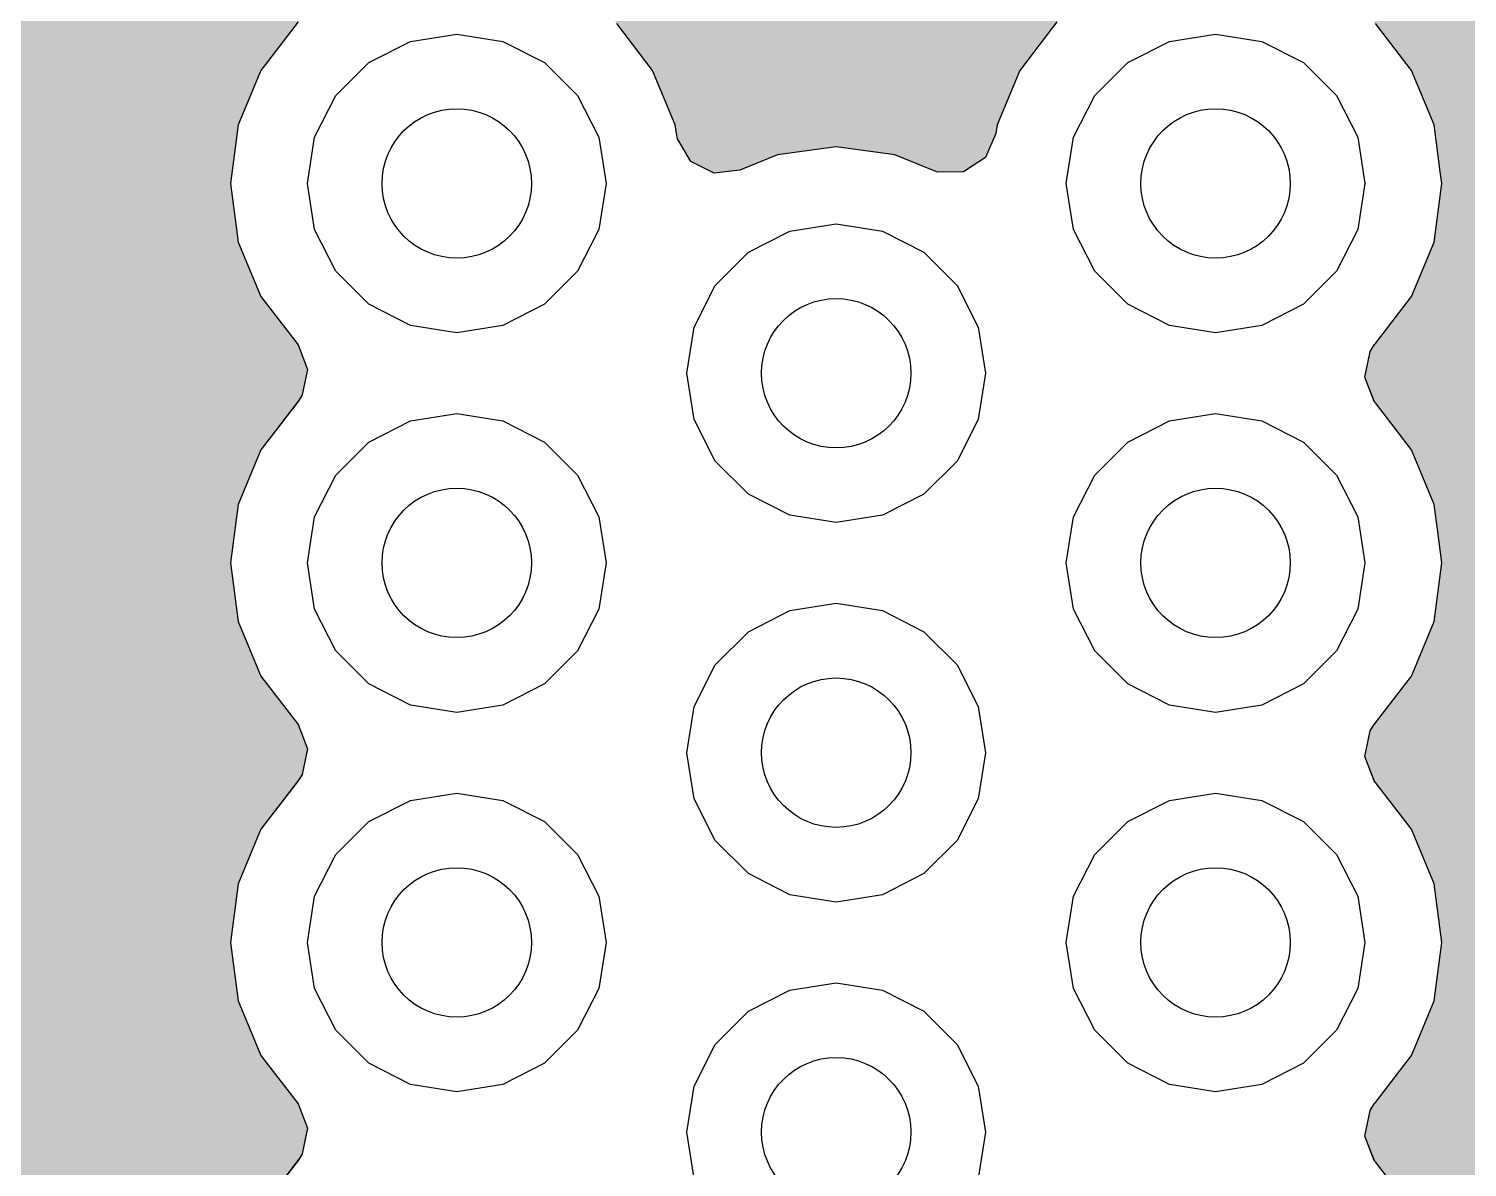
# Model space of a CAD drawing. Header units: millimetres. Extents: x -3894 to -3474, y -291 to 6.
# Drawn here: x -3749.004 to -3745.152, y -98.863 to -95.815 of the extents above; entities that cross this region are included whole.
import ezdxf

# ---------------------------------------------------------------- set-up
doc = ezdxf.new("R2010")
doc.units = ezdxf.units.MM
doc.layers.add('BLACK', color=7, linetype='Continuous')

msp = doc.modelspace()

# ---------------------------------------------------------------- hatches: boundary and pattern name
h = msp.add_hatch(color=256)
h.paths.add_polyline_path([(-3748.4432, -96.3856), (-3748.4432, -96.3856), (-3748.4638, -96.2288), (-3748.4432, -96.072), (-3748.4432, -96.072), (-3748.3827, -95.926), (-3748.2832, -95.7963), (-3748.272, -95.7789), (-3748.258, -95.7105), (-3748.2832, -95.6453), (-3748.3827, -95.5156), (-3748.4432, -95.3696), (-3748.4432, -95.3696), (-3748.4638, -95.2128), (-3748.4432, -95.056), (-3748.4432, -95.056), (-3748.3827, -94.91), (-3748.2864, -94.7845), (-3748.161, -94.6883), (-3748.0149, -94.6278), (-3748.0149, -94.6278), (-3747.8581, -94.6071), (-3747.7014, -94.6278), (-3747.7014, -94.6278), (-3747.6333, -94.656), (-3747.5553, -94.6883), (-3747.4299, -94.7845), (-3747.3336, -94.91), (-3747.2731, -95.056), (-3747.2731, -95.056), (-3747.255, -95.1932), (-3747.2525, -95.2128), (-3747.2731, -95.3696), (-3747.3336, -95.5156), (-3747.4331, -95.6453), (-3747.4443, -95.6627), (-3747.4583, -95.7311), (-3747.4331, -95.7963), (-3747.3336, -95.926), (-3747.2731, -96.072), (-3747.2731, -96.072), (-3747.2701, -96.0951), (-3747.2673, -96.1096), (-3747.2316, -96.1697), (-3747.1691, -96.201), (-3747.0997, -96.1935), (-3746.9989, -96.1518), (-3746.8421, -96.1311), (-3746.6854, -96.1518), (-3746.5846, -96.1935), (-3746.5707, -96.1983), (-3746.5008, -96.1975), (-3746.4425, -96.159), (-3746.4142, -96.0951), (-3746.4112, -96.072), (-3746.3507, -95.926), (-3746.2512, -95.7963), (-3746.24, -95.7789), (-3746.226, -95.7105), (-3746.2512, -95.6453), (-3746.3507, -95.5156), (-3746.4112, -95.3696), (-3746.4112, -95.3696), (-3746.4318, -95.2128), (-3746.4112, -95.056), (-3746.4112, -95.056), (-3746.3507, -94.91), (-3746.2512, -94.7803), (-3746.24, -94.7629), (-3746.226, -94.6945), (-3746.2512, -94.6293), (-3746.3507, -94.4996), (-3746.4112, -94.3536), (-3746.4112, -94.3536), (-3746.4318, -94.1968), (-3746.4112, -94.04), (-3746.4112, -94.04), (-3746.3507, -93.894), (-3746.2544, -93.7685), (-3746.1135, -93.6603), (-3746.0882, -93.6385), (-3746.0622, -93.5736), (-3746.0754, -93.505), (-3746.1201, -93.4582), (-3746.1921, -93.4029), (-3746.2005, -93.397), (-3746.2676, -93.3773), (-3750.7115, -93.3773), (-3750.7838, -93.3579), (-3750.8018, -93.3531), (-3750.8148, -93.3531), (-3750.9288, -93.2873), (-3751.6746, -92.5415), (-3751.6822, -92.5345), (-3751.7461, -92.5062), (-3751.8249, -92.4958), (-3751.971, -92.4353), (-3752.0964, -92.3391), (-3752.1927, -92.2136), (-3752.2198, -92.1483), (-3752.2532, -92.0676), (-3752.2532, -92.0676), (-3752.2738, -91.9108), (-3752.2532, -91.754), (-3752.2532, -91.754), (-3752.1927, -91.608), (-3752.0964, -91.4825), (-3751.9555, -91.3743), (-3751.9302, -91.3525), (-3751.9042, -91.2876), (-3751.9174, -91.219), (-3751.9621, -91.1722), (-3751.9844, -91.155), (-3752.0964, -91.0691), (-3752.1927, -90.9436), (-3752.21, -90.9018), (-3752.2532, -90.7976), (-3752.2532, -90.7976), (-3752.2738, -90.6408), (-3752.2532, -90.484), (-3752.2532, -90.484), (-3752.1927, -90.338), (-3752.0964, -90.2125), (-3751.9555, -90.1043), (-3751.9302, -90.0825), (-3751.9042, -90.0176), (-3751.9174, -89.949), (-3751.9621, -89.9022), (-3752.0964, -89.7991), (-3752.1927, -89.6736), (-3752.2129, -89.6248), (-3752.2532, -89.5276), (-3752.2532, -89.5276), (-3752.2738, -89.3708), (-3752.2532, -89.214), (-3752.2532, -89.214), (-3752.1927, -89.068), (-3752.0964, -88.9425), (-3751.971, -88.8463), (-3751.8249, -88.7858), (-3751.8249, -88.7858), (-3751.6681, -88.7651), (-3751.5114, -88.7858), (-3751.5114, -88.7858), (-3751.3972, -88.833), (-3751.3653, -88.8463), (-3751.2399, -88.9425), (-3751.1436, -89.068), (-3751.0831, -89.214), (-3751.0625, -89.3708), (-3751.0673, -89.4074), (-3751.0655, -89.4499), (-3751.032, -89.5112), (-3749.7813, -90.762), (-3749.7606, -90.7786), (-3749.6936, -90.7983), (-3746.1213, -90.7983), (-3746.0793, -90.791), (-3746.0229, -90.7498), (-3746.0004, -90.7205), (-3745.942, -90.6757), (-3745.875, -90.6243), (-3745.7388, -90.5679), (-3745.6926, -90.5345), (-3745.6635, -90.471), (-3745.6735, -90.4018), (-3745.7192, -90.349), (-3745.7863, -90.3293), (-3748.6795, -90.3293), (-3748.6795, -90.3293), (-3748.7397, -90.3132), (-3748.7698, -90.3051), (-3748.794, -90.2986), (-3748.8968, -90.2393), (-3751.6746, -87.4615), (-3751.6822, -87.4545), (-3751.7461, -87.4262), (-3751.8249, -87.4158), (-3751.971, -87.3553), (-3752.0964, -87.2591), (-3752.1927, -87.1336), (-3752.2532, -86.9876), (-3752.2532, -86.9876), (-3752.2738, -86.8308), (-3752.2532, -86.674), (-3752.2532, -86.674), (-3752.1927, -86.528), (-3752.0964, -86.4025), (-3751.971, -86.3063), (-3752.0964, -86.1428), (-3752.0964, -85.4309), (-3754.8437, -85.3835), (-3754.8591, -86.275), (-3754.8591, -86.2791), (-3754.8499, -86.8308), (-3754.841, -87.3623), (-3754.8408, -87.3664), (-3754.7865, -88.4483), (-3754.7862, -88.4524), (-3754.6957, -89.5318), (-3754.6953, -89.5359), (-3754.5687, -90.6118), (-3754.5682, -90.6158), (-3754.4057, -91.6869), (-3754.405, -91.6909), (-3754.2074, -92.7525), (-3754.2068, -92.7559), (-3754.206, -92.7599), (-3753.9791, -93.7865), (-3753.9722, -93.8176), (-3753.9713, -93.8217), (-3753.7047, -94.8616), (-3753.7023, -94.871), (-3753.7012, -94.8749), (-3753.3974, -95.914), (-3753.3972, -95.9147), (-3753.396, -95.9186), (-3753.0574, -96.9476), (-3753.0561, -96.9515), (-3752.771, -97.7292), (-3752.6833, -97.9686), (-3752.6818, -97.9725), (-3752.2752, -98.9765), (-3752.2736, -98.9803), (-3752.2473, -99.0393), (-3751.8336, -99.9702), (-3751.8319, -99.9739), (-3751.359, -100.9485), (-3751.3572, -100.9521), (-3751.0265, -101.5793), (-3750.852, -101.9104), (-3750.85, -101.914), (-3750.3131, -102.8548), (-3750.311, -102.8584), (-3749.7499, -103.7693), (-3749.7428, -103.7807), (-3749.7406, -103.7842), (-3747.6283, -101.8636), (-3747.7014, -101.8938), (-3747.8059, -101.9076), (-3747.8581, -101.9145), (-3747.9365, -101.9042), (-3748.0149, -101.8938), (-3748.161, -101.8333), (-3748.2864, -101.7371), (-3748.3827, -101.6116), (-3748.4432, -101.4656), (-3748.4432, -101.4656), (-3748.4638, -101.3088), (-3748.4432, -101.152), (-3748.4432, -101.152), (-3748.3827, -101.006), (-3748.2832, -100.8763), (-3748.272, -100.8589), (-3748.258, -100.7905), (-3748.2832, -100.7253), (-3748.3827, -100.5956), (-3748.4432, -100.4496), (-3748.4432, -100.4496), (-3748.4638, -100.2928), (-3748.4432, -100.136), (-3748.4432, -100.136), (-3748.3827, -99.99), (-3748.2832, -99.8603), (-3748.272, -99.8429), (-3748.258, -99.7745), (-3748.2832, -99.7093), (-3748.3827, -99.5796), (-3748.4432, -99.4336), (-3748.4432, -99.4336), (-3748.4638, -99.2768), (-3748.4432, -99.12), (-3748.4432, -99.12), (-3748.3827, -98.974), (-3748.2832, -98.8443), (-3748.272, -98.8269), (-3748.258, -98.7585), (-3748.2832, -98.6933), (-3748.3827, -98.5636), (-3748.4432, -98.4176), (-3748.4432, -98.4176), (-3748.4638, -98.2608), (-3748.4432, -98.104), (-3748.4432, -98.104), (-3748.3827, -97.958), (-3748.2832, -97.8283), (-3748.272, -97.8109), (-3748.258, -97.7425), (-3748.2832, -97.6773), (-3748.3827, -97.5476), (-3748.4432, -97.4016), (-3748.4432, -97.4016), (-3748.4638, -97.2448), (-3748.4432, -97.088), (-3748.4432, -97.088), (-3748.3827, -96.942), (-3748.2832, -96.8123), (-3748.272, -96.7949), (-3748.258, -96.7265), (-3748.2832, -96.6613), (-3748.3827, -96.5316)])
h.paths.add_polyline_path([(-3751.8681, -88.1008, -1), (-3751.4681, -88.1008, -1)], flags=16)
h = msp.add_hatch(color=256)
h.paths.add_polyline_path([(-3739.5234, -95.2925), (-3739.3825, -95.1843), (-3739.3572, -95.1625), (-3739.3312, -95.0976), (-3739.3444, -95.029), (-3739.3891, -94.9822), (-3739.5234, -94.8791), (-3739.6197, -94.7536), (-3739.6399, -94.7048), (-3739.6802, -94.6076), (-3739.6802, -94.6076), (-3739.7008, -94.4508), (-3739.6802, -94.294), (-3739.6802, -94.294), (-3739.6197, -94.148), (-3739.5234, -94.0225), (-3739.3825, -93.9143), (-3739.3572, -93.8925), (-3739.3312, -93.8276), (-3739.3444, -93.759), (-3739.3891, -93.7122), (-3739.5234, -93.6091), (-3739.6197, -93.4836), (-3739.6399, -93.4348), (-3739.6802, -93.3376), (-3739.6802, -93.3376), (-3739.7008, -93.1808), (-3739.6802, -93.024), (-3739.6802, -93.024), (-3739.6197, -92.878), (-3739.5234, -92.7525), (-3739.398, -92.6563), (-3739.2519, -92.5958), (-3739.2519, -92.5958), (-3739.1735, -92.5854), (-3739.1735, -90.3293), (-3741.802, -90.3293), (-3741.8575, -90.3424), (-3741.9087, -90.39), (-3741.9259, -90.4577), (-3741.9039, -90.524), (-3741.8495, -90.5679), (-3741.7435, -90.6118), (-3741.7133, -90.6243), (-3741.5879, -90.7205), (-3741.4916, -90.846), (-3741.4311, -90.992), (-3741.4105, -91.1488), (-3741.4311, -91.3056), (-3741.4916, -91.4516), (-3741.5879, -91.5771), (-3741.7133, -91.6733), (-3741.8594, -91.7338), (-3742.0161, -91.7545), (-3742.0527, -91.7497), (-3742.0953, -91.7514), (-3742.1566, -91.7849), (-3742.5509, -92.1793), (-3742.6105, -92.2136), (-3742.6309, -92.2254), (-3742.72, -92.2493), (-3742.72, -92.2493), (-3745.3574, -92.2493), (-3745.3823, -92.2518), (-3745.444, -92.2846), (-3745.4782, -92.3455), (-3745.474, -92.4153), (-3745.4328, -92.4717), (-3745.4268, -92.4763), (-3745.3979, -92.4985), (-3745.3016, -92.624), (-3745.2411, -92.77), (-3745.2205, -92.9268), (-3745.2411, -93.0836), (-3745.2814, -93.1808), (-3745.3016, -93.2296), (-3745.3979, -93.3551), (-3745.5388, -93.4633), (-3745.5641, -93.4852), (-3745.5901, -93.55), (-3745.5768, -93.6186), (-3745.5322, -93.6654), (-3745.3979, -93.7685), (-3745.3016, -93.894), (-3745.2411, -94.04), (-3745.223, -94.1772), (-3745.2205, -94.1968), (-3745.2411, -94.3536), (-3745.3016, -94.4996), (-3745.4011, -94.6293), (-3745.4123, -94.6467), (-3745.4263, -94.7151), (-3745.4011, -94.7803), (-3745.3016, -94.91), (-3745.2411, -95.056), (-3745.2411, -95.056), (-3745.223, -95.1932), (-3745.2205, -95.2128), (-3745.2411, -95.3696), (-3745.3016, -95.5156), (-3745.4011, -95.6453), (-3745.4123, -95.6627), (-3745.4263, -95.7311), (-3745.4011, -95.7963), (-3745.3016, -95.926), (-3745.2411, -96.072), (-3745.2411, -96.072), (-3745.2246, -96.1975), (-3745.2205, -96.2288), (-3745.2411, -96.3856), (-3745.3016, -96.5316), (-3745.4011, -96.6613), (-3745.4123, -96.6787), (-3745.4263, -96.7471), (-3745.4011, -96.8123), (-3745.3016, -96.942), (-3745.2411, -97.088), (-3745.2314, -97.1619), (-3745.2205, -97.2448), (-3745.2411, -97.4016), (-3745.3016, -97.5476), (-3745.4011, -97.6773), (-3745.4123, -97.6947), (-3745.4263, -97.7631), (-3745.4011, -97.8283), (-3745.3016, -97.958), (-3745.2411, -98.104), (-3745.2205, -98.2608), (-3745.2411, -98.4176), (-3745.3016, -98.5636), (-3745.4011, -98.6933), (-3745.4123, -98.7107), (-3745.4263, -98.7791), (-3745.4011, -98.8443), (-3745.3016, -98.974), (-3745.2411, -99.12), (-3745.223, -99.2572), (-3745.2205, -99.2768), (-3745.2411, -99.4336), (-3745.3016, -99.5796), (-3745.4011, -99.7093), (-3745.4123, -99.7267), (-3745.4263, -99.7951), (-3745.4011, -99.8603), (-3745.3016, -99.99), (-3745.2411, -100.136), (-3745.223, -100.2732), (-3745.2205, -100.2928), (-3745.2411, -100.4496), (-3745.3016, -100.5956), (-3745.4011, -100.7253), (-3745.4123, -100.7427), (-3745.4263, -100.8111), (-3745.4011, -100.8763), (-3745.3016, -101.006), (-3745.2411, -101.152), (-3745.2411, -101.152), (-3745.2205, -101.3088), (-3745.2251, -101.3441), (-3745.2411, -101.4656), (-3745.3016, -101.6116), (-3745.3979, -101.7371), (-3745.5233, -101.8333), (-3745.6694, -101.8938), (-3745.7739, -101.9076), (-3745.8261, -101.9145), (-3745.9045, -101.9042), (-3745.9829, -101.8938), (-3746.129, -101.8333), (-3746.2544, -101.7371), (-3746.3507, -101.6116), (-3746.4112, -101.4656), (-3746.4142, -101.4425), (-3746.417, -101.428), (-3746.4527, -101.3679), (-3746.5152, -101.3366), (-3746.5846, -101.3441), (-3746.6854, -101.3858), (-3746.7899, -101.3996), (-3746.8421, -101.4065), (-3746.9205, -101.3962), (-3746.9989, -101.3858), (-3747.0997, -101.3441), (-3747.1136, -101.3393), (-3747.1835, -101.3401), (-3747.2418, -101.3786), (-3747.2701, -101.4425), (-3747.2731, -101.4656), (-3747.3336, -101.6116), (-3747.4299, -101.7371), (-3747.5553, -101.8333), (-3747.6283, -101.8636), (-3739.3468, -103.1675), (-3739.069, -101.403), (-3739.0951, -101.4065), (-3739.1735, -101.3962), (-3739.2519, -101.3858), (-3739.398, -101.3253), (-3739.5234, -101.2291), (-3739.6197, -101.1036), (-3739.6399, -101.0548), (-3739.6802, -100.9576), (-3739.6802, -100.9576), (-3739.7008, -100.8008), (-3739.6802, -100.644), (-3739.6802, -100.644), (-3739.6197, -100.498), (-3739.5234, -100.3725), (-3739.3825, -100.2643), (-3739.3572, -100.2425), (-3739.3312, -100.1776), (-3739.3444, -100.109), (-3739.3891, -100.0622), (-3739.5234, -99.9591), (-3739.6197, -99.8336), (-3739.6399, -99.7848), (-3739.6802, -99.6876), (-3739.6802, -99.6876), (-3739.7008, -99.5308), (-3739.6802, -99.374), (-3739.6802, -99.374), (-3739.6197, -99.228), (-3739.5234, -99.1025), (-3739.3825, -98.9943), (-3739.3572, -98.9725), (-3739.3312, -98.9076), (-3739.3444, -98.839), (-3739.3891, -98.7922), (-3739.5234, -98.6891), (-3739.6197, -98.5636), (-3739.6399, -98.5148), (-3739.6802, -98.4176), (-3739.6802, -98.4176), (-3739.7008, -98.2608), (-3739.6802, -98.104), (-3739.6802, -98.104), (-3739.6197, -97.958), (-3739.5234, -97.8325), (-3739.3825, -97.7243), (-3739.3572, -97.7025), (-3739.3312, -97.6376), (-3739.3444, -97.569), (-3739.3891, -97.5222), (-3739.5234, -97.4191), (-3739.6197, -97.2936), (-3739.6399, -97.2448), (-3739.6802, -97.1476), (-3739.6802, -97.1476), (-3739.7008, -96.9908), (-3739.6802, -96.834), (-3739.6802, -96.834), (-3739.6197, -96.688), (-3739.5234, -96.5625), (-3739.3825, -96.4543), (-3739.3572, -96.4325), (-3739.3312, -96.3676), (-3739.3444, -96.299), (-3739.3891, -96.2522), (-3739.5234, -96.1491), (-3739.6197, -96.0236), (-3739.6399, -95.9748), (-3739.6802, -95.8776), (-3739.6802, -95.8776), (-3739.7008, -95.7208), (-3739.6802, -95.564), (-3739.6802, -95.564), (-3739.6197, -95.418)])
h.paths.add_polyline_path([(-3736.3484, -96.5625), (-3736.2075, -96.4543), (-3736.1822, -96.4325), (-3736.1562, -96.3676), (-3736.1694, -96.299), (-3736.2141, -96.2522), (-3736.3484, -96.1491), (-3736.4447, -96.0236), (-3736.4649, -95.9748), (-3736.5052, -95.8776), (-3736.5052, -95.8776), (-3736.5258, -95.7208), (-3736.5052, -95.564), (-3736.5052, -95.564), (-3736.4447, -95.418), (-3736.3484, -95.2925), (-3736.2075, -95.1843), (-3736.1822, -95.1625), (-3736.1562, -95.0976), (-3736.1694, -95.029), (-3736.2141, -94.9822), (-3736.3484, -94.8791), (-3736.4447, -94.7536), (-3736.4649, -94.7048), (-3736.5052, -94.6076), (-3736.5052, -94.6076), (-3736.5258, -94.4508), (-3736.5052, -94.294), (-3736.5052, -94.294), (-3736.4447, -94.148), (-3736.3484, -94.0225), (-3736.223, -93.9263), (-3736.0769, -93.8658), (-3736.0769, -93.8658), (-3736.0769, -90.3293), (-3739.1735, -90.3293), (-3739.1735, -92.5854), (-3739.0951, -92.5751), (-3738.9384, -92.5958), (-3738.9384, -92.5958), (-3738.8703, -92.624), (-3738.7923, -92.6563), (-3738.6669, -92.7525), (-3738.5706, -92.878), (-3738.5101, -93.024), (-3738.4895, -93.1808), (-3738.5101, -93.3376), (-3738.5706, -93.4836), (-3738.6669, -93.6091), (-3738.8078, -93.7173), (-3738.8331, -93.7392), (-3738.8591, -93.804), (-3738.8458, -93.8726), (-3738.8012, -93.9194), (-3738.6669, -94.0225), (-3738.5706, -94.148), (-3738.5101, -94.294), (-3738.4971, -94.3927), (-3738.4895, -94.4508), (-3738.5101, -94.6076), (-3738.5706, -94.7536), (-3738.6669, -94.8791), (-3738.8078, -94.9873), (-3738.8331, -95.0092), (-3738.8591, -95.074), (-3738.8458, -95.1426), (-3738.8012, -95.1894), (-3738.6669, -95.2925), (-3738.5706, -95.418), (-3738.5101, -95.564), (-3738.4971, -95.6627), (-3738.4895, -95.7208), (-3738.5101, -95.8776), (-3738.5706, -96.0236), (-3738.6669, -96.1491), (-3738.8078, -96.2573), (-3738.8331, -96.2792), (-3738.8591, -96.344), (-3738.8458, -96.4126), (-3738.8012, -96.4594), (-3738.6669, -96.5625), (-3738.5706, -96.688), (-3738.5101, -96.834), (-3738.5101, -96.834), (-3738.4895, -96.9908), (-3738.4939, -97.0242), (-3738.5101, -97.1476), (-3738.5706, -97.2936), (-3738.6669, -97.4191), (-3738.8078, -97.5273), (-3738.8331, -97.5492), (-3738.8591, -97.614), (-3738.8458, -97.6826), (-3738.8012, -97.7294), (-3738.6669, -97.8325), (-3738.5706, -97.958), (-3738.5101, -98.104), (-3738.4895, -98.2608), (-3738.5101, -98.4176), (-3738.5706, -98.5636), (-3738.6669, -98.6891), (-3738.8078, -98.7973), (-3738.8331, -98.8192), (-3738.8591, -98.884), (-3738.8458, -98.9526), (-3738.8012, -98.9994), (-3738.6669, -99.1025), (-3738.5706, -99.228), (-3738.5101, -99.374), (-3738.4971, -99.4727), (-3738.4895, -99.5308), (-3738.5101, -99.6876), (-3738.5706, -99.8336), (-3738.6669, -99.9591), (-3738.8078, -100.0673), (-3738.8331, -100.0892), (-3738.8591, -100.154), (-3738.8458, -100.2226), (-3738.8012, -100.2694), (-3738.6669, -100.3725), (-3738.5706, -100.498), (-3738.5101, -100.644), (-3738.4961, -100.7505), (-3738.4895, -100.8008), (-3738.5101, -100.9576), (-3738.5706, -101.1036), (-3738.6669, -101.2291), (-3738.7923, -101.3253), (-3738.9384, -101.3858), (-3739.0429, -101.3996), (-3739.069, -101.403), (-3739.3468, -103.1675), (-3735.7458, -103.7345), (-3735.9201, -100.1365), (-3735.9985, -100.1262), (-3736.0769, -100.1158), (-3736.223, -100.0553), (-3736.3484, -99.9591), (-3736.4447, -99.8336), (-3736.4649, -99.7848), (-3736.5052, -99.6876), (-3736.5052, -99.6876), (-3736.5258, -99.5308), (-3736.5052, -99.374), (-3736.5052, -99.374), (-3736.4447, -99.228), (-3736.3484, -99.1025), (-3736.2075, -98.9943), (-3736.1822, -98.9725), (-3736.1562, -98.9076), (-3736.1694, -98.839), (-3736.2141, -98.7922), (-3736.3484, -98.6891), (-3736.4447, -98.5636), (-3736.4649, -98.5148), (-3736.5052, -98.4176), (-3736.5052, -98.4176), (-3736.5258, -98.2608), (-3736.5052, -98.104), (-3736.5052, -98.104), (-3736.4447, -97.958), (-3736.3484, -97.8325), (-3736.2075, -97.7243), (-3736.1822, -97.7025), (-3736.1562, -97.6376), (-3736.1694, -97.569), (-3736.2141, -97.5222), (-3736.3484, -97.4191), (-3736.4447, -97.2936), (-3736.4649, -97.2448), (-3736.5052, -97.1476), (-3736.5052, -97.1476), (-3736.5258, -96.9908), (-3736.5052, -96.834), (-3736.5052, -96.834), (-3736.4447, -96.688)])
h.paths.add_polyline_path([(-3733.2697, -95.418), (-3733.1734, -95.2925), (-3733.0325, -95.1843), (-3733.0072, -95.1625), (-3732.9812, -95.0976), (-3732.9944, -95.029), (-3733.0391, -94.9822), (-3733.1734, -94.8791), (-3733.2697, -94.7536), (-3733.2899, -94.7048), (-3733.3302, -94.6076), (-3733.3302, -94.6076), (-3733.3508, -94.4508), (-3733.3302, -94.294), (-3733.3302, -94.294), (-3733.2697, -94.148), (-3733.1734, -94.0225), (-3733.0325, -93.9143), (-3733.0072, -93.8925), (-3732.9812, -93.8276), (-3732.9944, -93.759), (-3733.0391, -93.7122), (-3733.1734, -93.6091), (-3733.2697, -93.4836), (-3733.2899, -93.4348), (-3733.3302, -93.3376), (-3733.3302, -93.3376), (-3733.3508, -93.1808), (-3733.3302, -93.024), (-3733.3302, -93.024), (-3733.2697, -92.878), (-3733.1734, -92.7525), (-3733.048, -92.6563), (-3732.9019, -92.5958), (-3732.9019, -92.5958), (-3732.7451, -92.5751), (-3732.5884, -92.5958), (-3732.6858, -90.3293), (-3735.407, -90.3293), (-3736.0769, -90.3293), (-3736.0769, -93.8658), (-3735.9201, -93.8451), (-3735.7634, -93.8658), (-3735.7634, -93.8658), (-3735.6247, -93.9232), (-3735.6173, -93.9263), (-3735.4919, -94.0225), (-3735.3956, -94.148), (-3735.3351, -94.294), (-3735.3221, -94.3927), (-3735.3145, -94.4508), (-3735.3351, -94.6076), (-3735.3956, -94.7536), (-3735.4919, -94.8791), (-3735.6328, -94.9873), (-3735.6581, -95.0092), (-3735.6841, -95.074), (-3735.6708, -95.1426), (-3735.6262, -95.1894), (-3735.4919, -95.2925), (-3735.3956, -95.418), (-3735.3351, -95.564), (-3735.3221, -95.6627), (-3735.3145, -95.7208), (-3735.3351, -95.8776), (-3735.3956, -96.0236), (-3735.4919, -96.1491), (-3735.6328, -96.2573), (-3735.6581, -96.2792), (-3735.6841, -96.344), (-3735.6708, -96.4126), (-3735.6262, -96.4594), (-3735.4919, -96.5625), (-3735.3956, -96.688), (-3735.3351, -96.834), (-3735.3351, -96.834), (-3735.3145, -96.9908), (-3735.3189, -97.0242), (-3735.3351, -97.1476), (-3735.3956, -97.2936), (-3735.4919, -97.4191), (-3735.6328, -97.5273), (-3735.6581, -97.5492), (-3735.6841, -97.614), (-3735.6708, -97.6826), (-3735.6262, -97.7294), (-3735.4919, -97.8325), (-3735.3956, -97.958), (-3735.3351, -98.104), (-3735.3145, -98.2608), (-3735.3351, -98.4176), (-3735.3956, -98.5636), (-3735.4919, -98.6891), (-3735.6328, -98.7973), (-3735.6581, -98.8192), (-3735.6841, -98.884), (-3735.6708, -98.9526), (-3735.6262, -98.9994), (-3735.4919, -99.1025), (-3735.3956, -99.228), (-3735.3351, -99.374), (-3735.3221, -99.4727), (-3735.3145, -99.5308), (-3735.3351, -99.6876), (-3735.3956, -99.8336), (-3735.4919, -99.9591), (-3735.6173, -100.0553), (-3735.7634, -100.1158), (-3735.8679, -100.1296), (-3735.9201, -100.1365), (-3735.7458, -103.7345), (-3735.5094, -103.7718), (-3732.1152, -102.2451), (-3732.5153, -101.3556), (-3732.5884, -101.3858), (-3732.6929, -101.3996), (-3732.7451, -101.4065), (-3732.8235, -101.3962), (-3732.9019, -101.3858), (-3733.048, -101.3253), (-3733.1734, -101.2291), (-3733.2697, -101.1036), (-3733.2899, -101.0548), (-3733.3302, -100.9576), (-3733.3302, -100.9576), (-3733.3508, -100.8008), (-3733.3302, -100.644), (-3733.3302, -100.644), (-3733.2697, -100.498), (-3733.1734, -100.3725), (-3733.0325, -100.2643), (-3733.0072, -100.2425), (-3732.9812, -100.1776), (-3732.9944, -100.109), (-3733.0391, -100.0622), (-3733.1734, -99.9591), (-3733.2697, -99.8336), (-3733.2899, -99.7848), (-3733.3302, -99.6876), (-3733.3302, -99.6876), (-3733.3508, -99.5308), (-3733.3302, -99.374), (-3733.3302, -99.374), (-3733.2697, -99.228), (-3733.1734, -99.1025), (-3733.0325, -98.9943), (-3733.0072, -98.9725), (-3732.9812, -98.9076), (-3732.9944, -98.839), (-3733.0391, -98.7922), (-3733.1734, -98.6891), (-3733.2697, -98.5636), (-3733.2899, -98.5148), (-3733.3302, -98.4176), (-3733.3302, -98.4176), (-3733.3508, -98.2608), (-3733.3302, -98.104), (-3733.3302, -98.104), (-3733.2697, -97.958), (-3733.1734, -97.8325), (-3733.0325, -97.7243), (-3733.0072, -97.7025), (-3732.9812, -97.6376), (-3732.9944, -97.569), (-3733.0391, -97.5222), (-3733.1734, -97.4191), (-3733.2697, -97.2936), (-3733.2899, -97.2448), (-3733.3302, -97.1476), (-3733.3302, -97.1476), (-3733.3508, -96.9908), (-3733.3302, -96.834), (-3733.3302, -96.834), (-3733.2697, -96.688), (-3733.1734, -96.5625), (-3733.0325, -96.4543), (-3733.0072, -96.4325), (-3732.9812, -96.3676), (-3732.9944, -96.299), (-3733.0391, -96.2522), (-3733.1734, -96.1491), (-3733.2697, -96.0236), (-3733.2899, -95.9748), (-3733.3302, -95.8776), (-3733.3302, -95.8776), (-3733.3508, -95.7208), (-3733.3302, -95.564), (-3733.3302, -95.564)])
h.paths.add_polyline_path([(-3735.6101, -90.7288, -1), (-3735.2101, -90.7288, -1)], flags=16)

# ---------------------------------------------------------------- linework, layer by layer
at = {"color": 7, "lineweight": 0}
for p, q in [((-3745.4263, -96.7471), (-3745.4115, -96.6748)), ((-3745.4263, -96.7471), (-3745.4115, -96.6748)), ((-3745.4123, -96.6787), (-3745.4263, -96.7471)), ((-3745.4123, -96.6787), (-3745.4263, -96.7471)), ((-3745.4011, -96.6613), (-3745.4123, -96.6787)), ((-3745.4011, -96.6613), (-3745.4123, -96.6787)), ((-3745.4115, -96.6748), (-3745.3979, -96.6571)), ((-3745.4115, -96.6748), (-3745.3979, -96.6571)), ((-3745.3979, -96.6571), (-3745.4011, -96.6613)), ((-3745.3979, -96.6571), (-3745.4011, -96.6613)), ((-3745.3979, -96.6571), (-3745.3979, -96.6571)), ((-3745.3979, -96.6571), (-3745.3979, -96.6571)), ((-3745.4001, -96.8148), (-3745.4263, -96.7471)), ((-3745.4263, -96.7471), (-3745.4011, -96.8123)), ((-3745.4001, -96.8148), (-3745.4263, -96.7471)), ((-3745.4263, -96.7471), (-3745.4011, -96.8123)), ((-3748.272, -96.7949), (-3748.2832, -96.8123)), ((-3748.272, -96.7949), (-3748.2832, -96.8123)), ((-3748.2728, -96.7988), (-3748.272, -96.7949)), ((-3748.2728, -96.7988), (-3748.272, -96.7949)), ((-3748.3827, -96.942), (-3748.2728, -96.7988)), ((-3748.3827, -96.942), (-3748.2728, -96.7988)), ((-3748.2832, -96.8123), (-3748.3827, -96.942)), ((-3748.2832, -96.8123), (-3748.3827, -96.942)), ((-3745.4011, -96.8123), (-3745.3016, -96.942)), ((-3745.4011, -96.8123), (-3745.3016, -96.942)), ((-3745.3979, -96.8165), (-3745.4001, -96.8148)), ((-3745.3979, -96.8165), (-3745.4001, -96.8148)), ((-3745.3016, -96.942), (-3745.3979, -96.8165)), ((-3745.3016, -96.942), (-3745.3979, -96.8165)), ((-3748.4432, -97.088), (-3748.3827, -96.942)), ((-3748.3827, -96.942), (-3748.4432, -97.088)), ((-3748.4432, -97.088), (-3748.3827, -96.942)), ((-3748.3827, -96.942), (-3748.4432, -97.088)), ((-3745.2411, -97.088), (-3745.3016, -96.942)), ((-3745.3016, -96.942), (-3745.2411, -97.088)), ((-3745.2411, -97.088), (-3745.3016, -96.942)), ((-3745.3016, -96.942), (-3745.2411, -97.088)), ((-3748.4638, -97.2448), (-3748.4432, -97.088)), ((-3748.4432, -97.088), (-3748.4638, -97.2448)), ((-3748.4638, -97.2448), (-3748.4432, -97.088)), ((-3748.4432, -97.088), (-3748.4638, -97.2448)), ((-3748.4432, -97.088), (-3748.4432, -97.088)), ((-3748.4432, -97.088), (-3748.4432, -97.088)), ((-3745.2314, -97.1619), (-3745.2411, -97.088)), ((-3745.2411, -97.088), (-3745.2314, -97.1619)), ((-3745.2314, -97.1619), (-3745.2411, -97.088)), ((-3745.2411, -97.088), (-3745.2314, -97.1619)), ((-3745.2205, -97.2448), (-3745.2314, -97.1619)), ((-3745.2314, -97.1619), (-3745.2205, -97.2448)), ((-3745.2205, -97.2448), (-3745.2314, -97.1619)), ((-3745.2314, -97.1619), (-3745.2205, -97.2448)), ((-3748.4432, -97.4016), (-3748.4638, -97.2448)), ((-3748.4638, -97.2448), (-3748.4638, -97.2448)), ((-3748.4638, -97.2448), (-3748.4432, -97.4016)), ((-3748.4432, -97.4016), (-3748.4638, -97.2448)), ((-3748.4638, -97.2448), (-3748.4638, -97.2448)), ((-3748.4638, -97.2448), (-3748.4432, -97.4016)), ((-3745.2411, -97.4016), (-3745.2205, -97.2448)), ((-3745.2205, -97.2448), (-3745.2411, -97.4016)), ((-3745.2411, -97.4016), (-3745.2205, -97.2448)), ((-3745.2205, -97.2448), (-3745.2411, -97.4016)), ((-3748.3827, -97.5476), (-3748.4432, -97.4016)), ((-3748.4432, -97.4016), (-3748.4432, -97.4016)), ((-3748.4432, -97.4016), (-3748.3827, -97.5476)), ((-3748.3827, -97.5476), (-3748.4432, -97.4016)), ((-3748.4432, -97.4016), (-3748.4432, -97.4016)), ((-3748.4432, -97.4016), (-3748.3827, -97.5476)), ((-3745.3016, -97.5476), (-3745.2411, -97.4016)), ((-3745.2411, -97.4016), (-3745.3016, -97.5476)), ((-3745.3016, -97.5476), (-3745.2411, -97.4016)), ((-3745.2411, -97.4016), (-3745.3016, -97.5476)), ((-3748.2832, -97.6773), (-3748.3827, -97.5476)), ((-3748.3827, -97.5476), (-3748.2832, -97.6773)), ((-3748.2832, -97.6773), (-3748.3827, -97.5476)), ((-3748.3827, -97.5476), (-3748.2832, -97.6773)), ((-3745.3016, -97.5476), (-3745.4011, -97.6773)), ((-3745.3016, -97.5476), (-3745.4011, -97.6773)), ((-3745.3979, -97.6731), (-3745.3016, -97.5476)), ((-3745.3979, -97.6731), (-3745.3016, -97.5476)), ((-3748.258, -97.7425), (-3748.2832, -97.6773)), ((-3748.2832, -97.6773), (-3748.258, -97.7425)), ((-3748.258, -97.7425), (-3748.2832, -97.6773)), ((-3748.2832, -97.6773), (-3748.258, -97.7425)), ((-3745.4011, -97.6773), (-3745.4123, -97.6947)), ((-3745.4011, -97.6773), (-3745.4123, -97.6947)), ((-3745.4115, -97.6908), (-3745.4011, -97.6773)), ((-3745.4115, -97.6908), (-3745.4011, -97.6773)), ((-3745.4011, -97.6773), (-3745.3979, -97.6731)), ((-3745.4011, -97.6773), (-3745.3979, -97.6731)), ((-3745.4011, -97.6773), (-3745.4011, -97.6773)), ((-3745.4011, -97.6773), (-3745.4011, -97.6773)), ((-3745.4263, -97.7631), (-3745.4115, -97.6908)), ((-3745.4263, -97.7631), (-3745.4115, -97.6908)), ((-3745.4123, -97.6947), (-3745.4263, -97.7631)), ((-3745.4123, -97.6947), (-3745.4263, -97.7631)), ((-3748.258, -97.7425), (-3748.2728, -97.8148)), ((-3748.258, -97.7425), (-3748.2728, -97.8148)), ((-3748.272, -97.8109), (-3748.258, -97.7425)), ((-3748.272, -97.8109), (-3748.258, -97.7425)), ((-3745.4001, -97.8308), (-3745.4263, -97.7631)), ((-3745.4263, -97.7631), (-3745.4011, -97.8283)), ((-3745.4001, -97.8308), (-3745.4263, -97.7631)), ((-3745.4263, -97.7631), (-3745.4011, -97.8283)), ((-3748.2728, -97.8148), (-3748.3827, -97.958)), ((-3748.2728, -97.8148), (-3748.3827, -97.958)), ((-3748.3827, -97.958), (-3748.2832, -97.8283)), ((-3748.3827, -97.958), (-3748.2832, -97.8283)), ((-3748.2832, -97.8283), (-3748.272, -97.8109)), ((-3748.2832, -97.8283), (-3748.272, -97.8109)), ((-3745.4011, -97.8283), (-3745.3016, -97.958)), ((-3745.4011, -97.8283), (-3745.3016, -97.958)), ((-3745.3979, -97.8325), (-3745.4001, -97.8308)), ((-3745.3979, -97.8325), (-3745.4001, -97.8308)), ((-3745.3016, -97.958), (-3745.3979, -97.8325)), ((-3745.3016, -97.958), (-3745.3979, -97.8325)), ((-3748.4432, -98.104), (-3748.3827, -97.958)), ((-3748.3827, -97.958), (-3748.4432, -98.104)), ((-3748.4432, -98.104), (-3748.3827, -97.958)), ((-3748.3827, -97.958), (-3748.4432, -98.104)), ((-3745.2411, -98.104), (-3745.3016, -97.958)), ((-3745.3016, -97.958), (-3745.2411, -98.104)), ((-3745.2411, -98.104), (-3745.3016, -97.958)), ((-3745.3016, -97.958), (-3745.2411, -98.104)), ((-3748.4638, -98.2608), (-3748.4432, -98.104)), ((-3748.4432, -98.104), (-3748.4638, -98.2608)), ((-3748.4638, -98.2608), (-3748.4432, -98.104)), ((-3748.4432, -98.104), (-3748.4638, -98.2608)), ((-3748.4432, -98.104), (-3748.4432, -98.104)), ((-3748.4432, -98.104), (-3748.4432, -98.104)), ((-3745.2205, -98.2608), (-3745.2411, -98.104)), ((-3745.2411, -98.104), (-3745.2205, -98.2608)), ((-3745.2205, -98.2608), (-3745.2411, -98.104)), ((-3745.2411, -98.104), (-3745.2205, -98.2608)), ((-3748.4432, -98.4176), (-3748.4638, -98.2608)), ((-3748.4638, -98.2608), (-3748.4638, -98.2608)), ((-3748.4638, -98.2608), (-3748.4432, -98.4176)), ((-3748.4432, -98.4176), (-3748.4638, -98.2608)), ((-3748.4638, -98.2608), (-3748.4638, -98.2608)), ((-3748.4638, -98.2608), (-3748.4432, -98.4176)), ((-3745.2411, -98.4176), (-3745.2205, -98.2608)), ((-3745.2205, -98.2608), (-3745.2411, -98.4176)), ((-3745.2411, -98.4176), (-3745.2205, -98.2608)), ((-3745.2205, -98.2608), (-3745.2411, -98.4176)), ((-3748.3827, -98.5636), (-3748.4432, -98.4176)), ((-3748.4432, -98.4176), (-3748.4432, -98.4176)), ((-3748.4432, -98.4176), (-3748.3827, -98.5636)), ((-3748.3827, -98.5636), (-3748.4432, -98.4176)), ((-3748.4432, -98.4176), (-3748.4432, -98.4176)), ((-3748.4432, -98.4176), (-3748.3827, -98.5636)), ((-3745.3016, -98.5636), (-3745.2411, -98.4176)), ((-3745.2411, -98.4176), (-3745.3016, -98.5636)), ((-3745.3016, -98.5636), (-3745.2411, -98.4176)), ((-3745.2411, -98.4176), (-3745.3016, -98.5636)), ((-3748.2832, -98.6933), (-3748.3827, -98.5636)), ((-3748.3827, -98.5636), (-3748.2832, -98.6933)), ((-3748.2832, -98.6933), (-3748.3827, -98.5636)), ((-3748.3827, -98.5636), (-3748.2832, -98.6933)), ((-3745.3016, -98.5636), (-3745.4011, -98.6933)), ((-3745.3016, -98.5636), (-3745.4011, -98.6933)), ((-3745.3979, -98.6891), (-3745.3016, -98.5636)), ((-3745.3979, -98.6891), (-3745.3016, -98.5636)), ((-3748.258, -98.7585), (-3748.2832, -98.6933)), ((-3748.2832, -98.6933), (-3748.258, -98.7585)), ((-3748.258, -98.7585), (-3748.2832, -98.6933)), ((-3748.2832, -98.6933), (-3748.258, -98.7585)), ((-3745.4263, -98.7791), (-3745.4115, -98.7068)), ((-3745.4263, -98.7791), (-3745.4115, -98.7068)), ((-3745.4123, -98.7107), (-3745.4263, -98.7791)), ((-3745.4123, -98.7107), (-3745.4263, -98.7791)), ((-3745.4011, -98.6933), (-3745.4123, -98.7107)), ((-3745.4011, -98.6933), (-3745.4123, -98.7107)), ((-3745.4115, -98.7068), (-3745.4011, -98.6933)), ((-3745.4115, -98.7068), (-3745.4011, -98.6933)), ((-3745.4011, -98.6933), (-3745.3979, -98.6891)), ((-3745.4011, -98.6933), (-3745.3979, -98.6891)), ((-3745.4011, -98.6933), (-3745.4011, -98.6933)), ((-3745.4011, -98.6933), (-3745.4011, -98.6933)), ((-3748.258, -98.7585), (-3748.2728, -98.8308)), ((-3748.258, -98.7585), (-3748.2728, -98.8308)), ((-3748.272, -98.8269), (-3748.258, -98.7585)), ((-3748.272, -98.8269), (-3748.258, -98.7585)), ((-3745.4001, -98.8468), (-3745.4263, -98.7791)), ((-3745.4263, -98.7791), (-3745.4011, -98.8443)), ((-3745.4001, -98.8468), (-3745.4263, -98.7791)), ((-3745.4263, -98.7791), (-3745.4011, -98.8443)), ((-3748.2728, -98.8308), (-3748.3827, -98.974)), ((-3748.2728, -98.8308), (-3748.3827, -98.974)), ((-3748.2832, -98.8443), (-3748.272, -98.8269)), ((-3748.2832, -98.8443), (-3748.272, -98.8269)), ((-3748.3827, -98.974), (-3748.2832, -98.8443)), ((-3748.3827, -98.974), (-3748.2832, -98.8443)), ((-3745.4011, -98.8443), (-3745.3016, -98.974)), ((-3745.4011, -98.8443), (-3745.3016, -98.974)), ((-3745.3979, -98.8485), (-3745.4001, -98.8468)), ((-3745.3979, -98.8485), (-3745.4001, -98.8468)), ((-3745.3016, -98.974), (-3745.3979, -98.8485)), ((-3745.3016, -98.974), (-3745.3979, -98.8485))]:
    msp.add_line(p, q, dxfattribs=at)
msp.add_arc((-3722.3596, -86.2771), 33.5, 180, 229.83471, dxfattribs=at)
at = {"layer": 'BLACK', "linetype": 'Continuous'}
for p, q in [((-3748.2832, -95.7963), (-3748.3827, -95.926)), ((-3747.9818, -95.8484), (-3747.8581, -95.8288)), ((-3747.8581, -95.8288), (-3747.7345, -95.8484)), ((-3747.3336, -95.926), (-3747.4299, -95.8005)), ((-3746.2512, -95.7963), (-3746.3507, -95.926)), ((-3745.9498, -95.8484), (-3745.8261, -95.8288)), ((-3745.8261, -95.8288), (-3745.7025, -95.8484)), ((-3745.3016, -95.926), (-3745.3979, -95.8005)), ((-3748.0933, -95.9052), (-3747.9818, -95.8484)), ((-3747.7345, -95.8484), (-3747.623, -95.9052)), ((-3746.0613, -95.9052), (-3745.9498, -95.8484)), ((-3745.7025, -95.8484), (-3745.591, -95.9052)), ((-3748.1818, -95.9937), (-3748.0933, -95.9052)), ((-3747.623, -95.9052), (-3747.5345, -95.9937)), ((-3746.1498, -95.9937), (-3746.0613, -95.9052)), ((-3745.591, -95.9052), (-3745.5025, -95.9937)), ((-3748.3827, -95.926), (-3748.4432, -96.072)), ((-3747.2731, -96.072), (-3747.3336, -95.926)), ((-3746.3507, -95.926), (-3746.4112, -96.072)), ((-3745.2411, -96.072), (-3745.3016, -95.926)), ((-3748.2386, -96.1052), (-3748.1818, -95.9937)), ((-3747.5345, -95.9937), (-3747.4777, -96.1052)), ((-3746.2066, -96.1052), (-3746.1498, -95.9937)), ((-3745.5025, -95.9937), (-3745.4457, -96.1052)), ((-3748.4432, -96.072), (-3748.4638, -96.2288)), ((-3748.4432, -96.072), (-3748.4432, -96.072)), ((-3747.2701, -96.0951), (-3747.2731, -96.072)), ((-3747.2731, -96.072), (-3747.2731, -96.072)), ((-3747.2731, -96.072), (-3747.2731, -96.072)), ((-3747.2673, -96.1096), (-3747.2701, -96.0951)), ((-3746.4142, -96.0951), (-3746.4425, -96.159)), ((-3746.4112, -96.072), (-3746.4142, -96.0951)), ((-3746.4112, -96.072), (-3746.4112, -96.072)), ((-3745.2246, -96.1975), (-3745.2411, -96.072)), ((-3745.2411, -96.072), (-3745.2411, -96.072)), ((-3748.2581, -96.2288), (-3748.2386, -96.1052)), ((-3747.4777, -96.1052), (-3747.4581, -96.2288)), ((-3747.2316, -96.1697), (-3747.2673, -96.1096)), ((-3746.8421, -96.1311), (-3746.9989, -96.1518)), ((-3746.6854, -96.1518), (-3746.8421, -96.1311)), ((-3746.8421, -96.1311), (-3746.8421, -96.1311)), ((-3746.2261, -96.2288), (-3746.2066, -96.1052)), ((-3745.4457, -96.1052), (-3745.4261, -96.2288)), ((-3747.1691, -96.201), (-3747.2316, -96.1697)), ((-3746.9989, -96.1518), (-3747.0997, -96.1935)), ((-3746.9989, -96.1518), (-3746.9989, -96.1518)), ((-3746.5846, -96.1935), (-3746.6854, -96.1518)), ((-3746.6854, -96.1518), (-3746.6854, -96.1518)), ((-3746.4425, -96.159), (-3746.5008, -96.1975)), ((-3747.0997, -96.1935), (-3747.1691, -96.201)), ((-3746.5707, -96.1983), (-3746.5846, -96.1935)), ((-3746.5008, -96.1975), (-3746.5707, -96.1983)), ((-3745.2205, -96.2288), (-3745.2246, -96.1975)), ((-3748.4638, -96.2288), (-3748.4638, -96.2288)), ((-3748.4638, -96.2288), (-3748.4432, -96.3856)), ((-3748.2386, -96.3524), (-3748.2581, -96.2288)), ((-3747.4581, -96.2288), (-3747.4777, -96.3524)), ((-3746.2066, -96.3524), (-3746.2261, -96.2288)), ((-3745.4261, -96.2288), (-3745.4457, -96.3524)), ((-3745.2411, -96.3856), (-3745.2205, -96.2288)), ((-3748.1818, -96.4639), (-3748.2386, -96.3524)), ((-3747.4777, -96.3524), (-3747.5345, -96.4639)), ((-3747.0773, -96.4132), (-3746.9658, -96.3564)), ((-3746.9658, -96.3564), (-3746.8421, -96.3368)), ((-3746.8421, -96.3368), (-3746.7185, -96.3564)), ((-3746.7185, -96.3564), (-3746.607, -96.4132)), ((-3746.1498, -96.4639), (-3746.2066, -96.3524)), ((-3745.4457, -96.3524), (-3745.5025, -96.4639)), ((-3748.4432, -96.3856), (-3748.4432, -96.3856)), ((-3748.4432, -96.3856), (-3748.3827, -96.5316)), ((-3745.3016, -96.5316), (-3745.2411, -96.3856)), ((-3747.1658, -96.5017), (-3747.0773, -96.4132)), ((-3746.607, -96.4132), (-3746.5185, -96.5017)), ((-3748.0933, -96.5524), (-3748.1818, -96.4639)), ((-3747.5345, -96.4639), (-3747.623, -96.5524)), ((-3746.0613, -96.5524), (-3746.1498, -96.4639)), ((-3745.5025, -96.4639), (-3745.591, -96.5524)), ((-3747.2226, -96.6132), (-3747.1658, -96.5017)), ((-3746.5185, -96.5017), (-3746.4617, -96.6132)), ((-3748.3827, -96.5316), (-3748.2832, -96.6613)), ((-3747.9818, -96.6092), (-3748.0933, -96.5524)), ((-3747.623, -96.5524), (-3747.7345, -96.6092)), ((-3745.9498, -96.6092), (-3746.0613, -96.5524)), ((-3745.591, -96.5524), (-3745.7025, -96.6092)), ((-3745.3979, -96.6571), (-3745.3016, -96.5316)), ((-3747.8581, -96.6288), (-3747.9818, -96.6092)), ((-3747.7345, -96.6092), (-3747.8581, -96.6288)), ((-3747.2421, -96.7368), (-3747.2226, -96.6132)), ((-3746.4617, -96.6132), (-3746.4421, -96.7368)), ((-3745.8261, -96.6288), (-3745.9498, -96.6092)), ((-3745.7025, -96.6092), (-3745.8261, -96.6288)), ((-3748.2832, -96.6613), (-3748.258, -96.7265)), ((-3745.4263, -96.7471), (-3745.4123, -96.6787)), ((-3745.4123, -96.6787), (-3745.4011, -96.6613)), ((-3745.4011, -96.6613), (-3745.3979, -96.6571)), ((-3745.3979, -96.6571), (-3745.3979, -96.6571)), ((-3748.258, -96.7265), (-3748.272, -96.7949)), ((-3747.2226, -96.8604), (-3747.2421, -96.7368)), ((-3746.4421, -96.7368), (-3746.4617, -96.8604)), ((-3745.4011, -96.8123), (-3745.4263, -96.7471)), ((-3748.272, -96.7949), (-3748.2832, -96.8123)), ((-3748.2832, -96.8123), (-3748.3827, -96.942)), ((-3745.3979, -96.8165), (-3745.4011, -96.8123)), ((-3745.3016, -96.942), (-3745.3979, -96.8165)), ((-3745.3979, -96.8165), (-3745.3979, -96.8165)), ((-3748.0933, -96.9212), (-3747.9818, -96.8644)), ((-3747.9818, -96.8644), (-3747.8581, -96.8448)), ((-3747.8581, -96.8448), (-3747.7345, -96.8644)), ((-3747.7345, -96.8644), (-3747.623, -96.9212)), ((-3747.1658, -96.9719), (-3747.2226, -96.8604)), ((-3746.4617, -96.8604), (-3746.5185, -96.9719)), ((-3746.0613, -96.9212), (-3745.9498, -96.8644)), ((-3745.9498, -96.8644), (-3745.8261, -96.8448)), ((-3745.8261, -96.8448), (-3745.7025, -96.8644)), ((-3745.7025, -96.8644), (-3745.591, -96.9212)), ((-3748.3827, -96.942), (-3748.4432, -97.088)), ((-3748.1818, -97.0097), (-3748.0933, -96.9212)), ((-3747.623, -96.9212), (-3747.5345, -97.0097)), ((-3746.1498, -97.0097), (-3746.0613, -96.9212)), ((-3745.591, -96.9212), (-3745.5025, -97.0097)), ((-3745.2411, -97.088), (-3745.3016, -96.942)), ((-3747.0773, -97.0604), (-3747.1658, -96.9719)), ((-3746.5185, -96.9719), (-3746.607, -97.0604)), ((-3748.2386, -97.1212), (-3748.1818, -97.0097)), ((-3747.5345, -97.0097), (-3747.4777, -97.1212)), ((-3746.2066, -97.1212), (-3746.1498, -97.0097)), ((-3745.5025, -97.0097), (-3745.4457, -97.1212)), ((-3746.9658, -97.1172), (-3747.0773, -97.0604)), ((-3746.607, -97.0604), (-3746.7185, -97.1172)), ((-3748.4432, -97.088), (-3748.4638, -97.2448)), ((-3748.4432, -97.088), (-3748.4432, -97.088)), ((-3745.2314, -97.1619), (-3745.2411, -97.088)), ((-3745.2411, -97.088), (-3745.2411, -97.088)), ((-3748.2581, -97.2448), (-3748.2386, -97.1212)), ((-3747.4777, -97.1212), (-3747.4581, -97.2448)), ((-3746.8421, -97.1368), (-3746.9658, -97.1172)), ((-3746.7185, -97.1172), (-3746.8421, -97.1368)), ((-3746.2261, -97.2448), (-3746.2066, -97.1212)), ((-3745.4457, -97.1212), (-3745.4261, -97.2448)), ((-3745.2205, -97.2448), (-3745.2314, -97.1619)), ((-3748.4638, -97.2448), (-3748.4638, -97.2448)), ((-3748.4638, -97.2448), (-3748.4432, -97.4016)), ((-3748.2386, -97.3684), (-3748.2581, -97.2448)), ((-3747.4581, -97.2448), (-3747.4777, -97.3684)), ((-3746.2066, -97.3684), (-3746.2261, -97.2448)), ((-3745.4261, -97.2448), (-3745.4457, -97.3684)), ((-3745.2411, -97.4016), (-3745.2205, -97.2448)), ((-3748.1818, -97.4799), (-3748.2386, -97.3684)), ((-3747.4777, -97.3684), (-3747.5345, -97.4799)), ((-3747.0773, -97.4292), (-3746.9658, -97.3724)), ((-3746.9658, -97.3724), (-3746.8421, -97.3528)), ((-3746.8421, -97.3528), (-3746.7185, -97.3724)), ((-3746.7185, -97.3724), (-3746.607, -97.4292)), ((-3746.1498, -97.4799), (-3746.2066, -97.3684)), ((-3745.4457, -97.3684), (-3745.5025, -97.4799)), ((-3748.4432, -97.4016), (-3748.4432, -97.4016)), ((-3748.4432, -97.4016), (-3748.3827, -97.5476)), ((-3745.3016, -97.5476), (-3745.2411, -97.4016)), ((-3747.1658, -97.5177), (-3747.0773, -97.4292)), ((-3746.607, -97.4292), (-3746.5185, -97.5177)), ((-3748.0933, -97.5684), (-3748.1818, -97.4799)), ((-3747.5345, -97.4799), (-3747.623, -97.5684)), ((-3746.0613, -97.5684), (-3746.1498, -97.4799)), ((-3745.5025, -97.4799), (-3745.591, -97.5684)), ((-3747.2226, -97.6292), (-3747.1658, -97.5177)), ((-3746.5185, -97.5177), (-3746.4617, -97.6292)), ((-3748.3827, -97.5476), (-3748.2832, -97.6773)), ((-3745.3979, -97.6731), (-3745.3016, -97.5476)), ((-3747.9818, -97.6252), (-3748.0933, -97.5684)), ((-3747.623, -97.5684), (-3747.7345, -97.6252)), ((-3745.9498, -97.6252), (-3746.0613, -97.5684)), ((-3745.591, -97.5684), (-3745.7025, -97.6252)), ((-3747.8581, -97.6448), (-3747.9818, -97.6252)), ((-3747.7345, -97.6252), (-3747.8581, -97.6448)), ((-3747.2421, -97.7528), (-3747.2226, -97.6292)), ((-3746.4617, -97.6292), (-3746.4421, -97.7528)), ((-3745.8261, -97.6448), (-3745.9498, -97.6252)), ((-3745.7025, -97.6252), (-3745.8261, -97.6448)), ((-3748.2832, -97.6773), (-3748.258, -97.7425)), ((-3745.4123, -97.6947), (-3745.4011, -97.6773)), ((-3745.4011, -97.6773), (-3745.3979, -97.6731)), ((-3745.3979, -97.6731), (-3745.3979, -97.6731)), ((-3745.4263, -97.7631), (-3745.4123, -97.6947)), ((-3748.258, -97.7425), (-3748.272, -97.8109)), ((-3747.2226, -97.8764), (-3747.2421, -97.7528)), ((-3746.4421, -97.7528), (-3746.4617, -97.8764)), ((-3745.4011, -97.8283), (-3745.4263, -97.7631)), ((-3748.2832, -97.8283), (-3748.3827, -97.958)), ((-3748.272, -97.8109), (-3748.2832, -97.8283)), ((-3745.3979, -97.8325), (-3745.4011, -97.8283)), ((-3745.3016, -97.958), (-3745.3979, -97.8325)), ((-3745.3979, -97.8325), (-3745.3979, -97.8325)), ((-3747.9818, -97.8804), (-3747.8581, -97.8608)), ((-3747.8581, -97.8608), (-3747.7345, -97.8804)), ((-3745.9498, -97.8804), (-3745.8261, -97.8608)), ((-3745.8261, -97.8608), (-3745.7025, -97.8804)), ((-3748.0933, -97.9372), (-3747.9818, -97.8804)), ((-3747.7345, -97.8804), (-3747.623, -97.9372)), ((-3747.1658, -97.9879), (-3747.2226, -97.8764)), ((-3746.4617, -97.8764), (-3746.5185, -97.9879)), ((-3746.0613, -97.9372), (-3745.9498, -97.8804)), ((-3745.7025, -97.8804), (-3745.591, -97.9372)), ((-3748.1818, -98.0257), (-3748.0933, -97.9372)), ((-3747.623, -97.9372), (-3747.5345, -98.0257)), ((-3746.1498, -98.0257), (-3746.0613, -97.9372)), ((-3745.591, -97.9372), (-3745.5025, -98.0257)), ((-3748.3827, -97.958), (-3748.4432, -98.104)), ((-3747.0773, -98.0764), (-3747.1658, -97.9879)), ((-3746.5185, -97.9879), (-3746.607, -98.0764)), ((-3745.2411, -98.104), (-3745.3016, -97.958)), ((-3748.2386, -98.1372), (-3748.1818, -98.0257)), ((-3747.5345, -98.0257), (-3747.4777, -98.1372)), ((-3746.2066, -98.1372), (-3746.1498, -98.0257)), ((-3745.5025, -98.0257), (-3745.4457, -98.1372)), ((-3748.4432, -98.104), (-3748.4638, -98.2608)), ((-3748.4432, -98.104), (-3748.4432, -98.104)), ((-3746.9658, -98.1332), (-3747.0773, -98.0764)), ((-3746.607, -98.0764), (-3746.7185, -98.1332)), ((-3745.2205, -98.2608), (-3745.2411, -98.104)), ((-3748.2581, -98.2608), (-3748.2386, -98.1372)), ((-3747.4777, -98.1372), (-3747.4581, -98.2608)), ((-3746.8421, -98.1528), (-3746.9658, -98.1332)), ((-3746.7185, -98.1332), (-3746.8421, -98.1528)), ((-3746.2261, -98.2608), (-3746.2066, -98.1372)), ((-3745.4457, -98.1372), (-3745.4261, -98.2608)), ((-3748.4638, -98.2608), (-3748.4638, -98.2608)), ((-3748.4638, -98.2608), (-3748.4432, -98.4176)), ((-3748.2386, -98.3844), (-3748.2581, -98.2608)), ((-3747.4581, -98.2608), (-3747.4777, -98.3844)), ((-3746.2066, -98.3844), (-3746.2261, -98.2608)), ((-3745.4261, -98.2608), (-3745.4457, -98.3844)), ((-3745.2411, -98.4176), (-3745.2205, -98.2608)), ((-3746.9658, -98.3884), (-3746.8421, -98.3688)), ((-3746.8421, -98.3688), (-3746.7185, -98.3884)), ((-3748.1818, -98.4959), (-3748.2386, -98.3844)), ((-3747.4777, -98.3844), (-3747.5345, -98.4959)), ((-3747.0773, -98.4452), (-3746.9658, -98.3884)), ((-3746.7185, -98.3884), (-3746.607, -98.4452)), ((-3746.1498, -98.4959), (-3746.2066, -98.3844)), ((-3745.4457, -98.3844), (-3745.5025, -98.4959)), ((-3748.4432, -98.4176), (-3748.4432, -98.4176)), ((-3748.4432, -98.4176), (-3748.3827, -98.5636)), ((-3747.1658, -98.5337), (-3747.0773, -98.4452)), ((-3746.607, -98.4452), (-3746.5185, -98.5337)), ((-3745.3016, -98.5636), (-3745.2411, -98.4176)), ((-3748.0933, -98.5844), (-3748.1818, -98.4959)), ((-3747.5345, -98.4959), (-3747.623, -98.5844)), ((-3746.0613, -98.5844), (-3746.1498, -98.4959)), ((-3745.5025, -98.4959), (-3745.591, -98.5844)), ((-3748.3827, -98.5636), (-3748.2832, -98.6933)), ((-3747.2226, -98.6452), (-3747.1658, -98.5337)), ((-3746.5185, -98.5337), (-3746.4617, -98.6452)), ((-3745.3979, -98.6891), (-3745.3016, -98.5636)), ((-3747.9818, -98.6412), (-3748.0933, -98.5844)), ((-3747.623, -98.5844), (-3747.7345, -98.6412)), ((-3745.9498, -98.6412), (-3746.0613, -98.5844)), ((-3745.591, -98.5844), (-3745.7025, -98.6412)), ((-3747.8581, -98.6608), (-3747.9818, -98.6412)), ((-3747.7345, -98.6412), (-3747.8581, -98.6608)), ((-3745.8261, -98.6608), (-3745.9498, -98.6412)), ((-3745.7025, -98.6412), (-3745.8261, -98.6608)), ((-3747.2421, -98.7688), (-3747.2226, -98.6452)), ((-3746.4617, -98.6452), (-3746.4421, -98.7688)), ((-3748.2832, -98.6933), (-3748.258, -98.7585)), ((-3745.4263, -98.7791), (-3745.4123, -98.7107)), ((-3745.4123, -98.7107), (-3745.4011, -98.6933)), ((-3745.4011, -98.6933), (-3745.3979, -98.6891)), ((-3745.3979, -98.6891), (-3745.3979, -98.6891)), ((-3748.258, -98.7585), (-3748.272, -98.8269)), ((-3747.2226, -98.8924), (-3747.2421, -98.7688)), ((-3746.4421, -98.7688), (-3746.4617, -98.8924)), ((-3745.4011, -98.8443), (-3745.4263, -98.7791)), ((-3748.272, -98.8269), (-3748.2832, -98.8443)), ((-3748.2832, -98.8443), (-3748.3827, -98.974)), ((-3745.3979, -98.8485), (-3745.4011, -98.8443)), ((-3745.3016, -98.974), (-3745.3979, -98.8485)), ((-3745.3979, -98.8485), (-3745.3979, -98.8485))]:
    msp.add_line(p, q, dxfattribs=at)
at = {"layer": 'BLACK'}
for centre in [(-3747.8581, -96.2288), (-3745.8261, -96.2288), (-3746.8421, -96.7368), (-3747.8581, -97.2448), (-3745.8261, -97.2448), (-3746.8421, -97.7528), (-3747.8581, -98.2608), (-3745.8261, -98.2608), (-3746.8421, -98.7688)]:
    msp.add_circle(centre, 0.2, dxfattribs=at)
msp.add_arc((-3722.3596, -86.2771), 33.5, 179.99999, 229.84464, dxfattribs=at)

doc.saveas('drawing.dxf')
